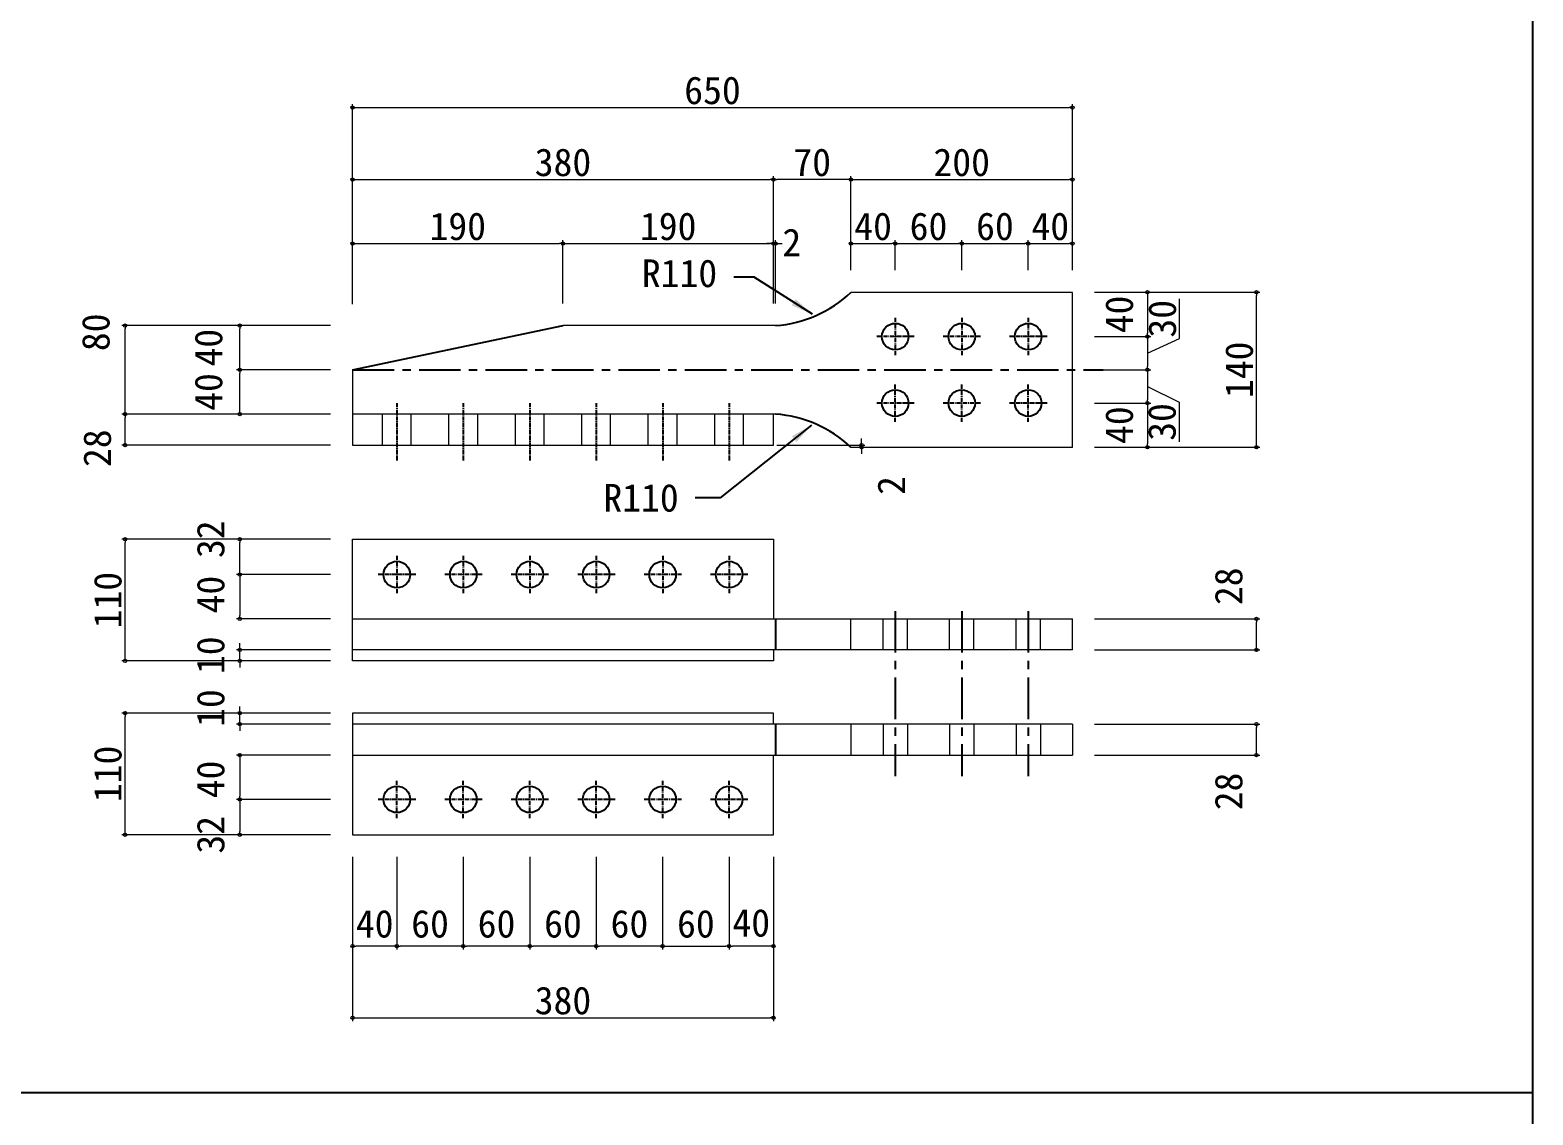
# Model space of a CAD drawing. Header units: millimetres. Extents: x 1755271 to 1764314, y -179109 to -173084.
# Drawn here: x 1761351 to 1762708, y -175942 to -174962 of the extents above; entities that cross this region are included whole.
import ezdxf

# ---------------------------------------------------------------- set-up
doc = ezdxf.new("R2010")
doc.units = ezdxf.units.MM
doc.header["$LTSCALE"] = 3
doc.linetypes.add('CENTER', pattern=[2, 1.25, -0.25, 0.25, -0.25])
doc.layers.get('DEFPOINTS').update_dxf_attribs({"color": 250})
doc.layers.add('01', color=7, linetype='Continuous')
doc.styles.get("Standard").update_dxf_attribs({"font": 'msgothic.ttc'})
doc.dimstyles.new('コピー ～ 一般寸法-小さめ', dxfattribs={"dimtxt": 25, "dimasz": 3, "dimexe": 3, "dimexo": 3, "dimgap": 3, "dimtad": 1, "dimtxsty": 'Standard', "dimblk": 'ORIGIN', "dimcen": 0, "dimclrd": 256, "dimclre": 256, "dimclrt": 256, "dimadec": 0, "dimazin": 0, "dimtfac": 1, "dimtmove": 1, "dimatfit": 2, "dimfxl": 1, "dimtolj": 2, "dimlwd": 5, "dimlwe": 5, "dimarcsym": 0})
doc.dimstyles.new('コピー(2) - Standard', dxfattribs={"dimtxt": 25, "dimasz": 20, "dimexe": 0.18, "dimexo": 0.0625, "dimgap": 15, "dimtad": 1, "dimdec": 0, "dimzin": 0, "dimdsep": 46, "dimtxsty": 'Standard', "dimblk": 'DOTSMALL', "dimcen": 0.09, "dimadec": 0, "dimazin": 0, "dimtfac": 1, "dimtdec": 0, "dimtofl": 0, "dimtmove": 0, "dimatfit": 3, "dimfxl": 1, "dimtolj": 1, "dimtzin": 0, "dimarcsym": 0})
doc.dimstyles.new('一般寸法-小さめ', dxfattribs={"dimtxt": 25, "dimasz": 3, "dimexe": 3, "dimexo": 3, "dimgap": 3, "dimtad": 1, "dimtxsty": 'Standard', "dimblk": 'ORIGIN', "dimcen": 0, "dimclrd": 256, "dimclre": 256, "dimclrt": 256, "dimadec": 0, "dimazin": 0, "dimtfac": 1, "dimtmove": 2, "dimatfit": 2, "dimfxl": 1, "dimtolj": 2, "dimlwd": 5, "dimlwe": 5, "dimarcsym": 0})

# ---------------------------------------------------------------- blocks, each defined once
blk = doc.blocks.new('_Origin')
at = {"color": 0, "linetype": 'ByBlock', "lineweight": -2}
blk.add_line((0, 0), (-1, 0), dxfattribs=at)
blk.add_circle((0, 0), 0.5, dxfattribs=at)
blk = doc.blocks.new('*D197')
at = {"layer": '01', "lineweight": 5}
for p, q in [((1761641.9, -175209.2), (1761641.9, -175094.4)), ((1762021.9, -175209.2), (1762021.9, -175094.4)), ((1761644.9, -175097.4), (1762018.9, -175097.4))]:
    blk.add_line(p, q, dxfattribs=at)
at = {"layer": 'DEFPOINTS', "color": 0}
for p in [(1762021.9, -175097.4), (1761641.9, -175229.2), (1762021.9, -175229.2)]:
    blk.add_point(p, dxfattribs=at)
at = {"layer": '01', "lineweight": 5, "xscale": 3, "yscale": 3, "zscale": 3, "rotation": 180}
blk.add_blockref('_Origin', (1761641.9, -175097.4), dxfattribs=at)
at = {"layer": '01', "lineweight": 5, "xscale": 3, "yscale": 3, "zscale": 3}
blk.add_blockref('_Origin', (1762021.9, -175097.4), dxfattribs=at)
at = {"layer": '01', "insert": (1761831.9, -175081.9), "char_height": 25, "attachment_point": 5}
blk.add_mtext('\\A2;380', dxfattribs=at)
blk = doc.blocks.new('*D198')
at = {"layer": '01', "lineweight": 5}
for p, q in [((1761921.9, -175709.2), (1761921.9, -175792.7)), ((1761981.9, -175709.2), (1761981.9, -175792.7)), ((1761924.9, -175789.7), (1761978.9, -175789.7))]:
    blk.add_line(p, q, dxfattribs=at)
at = {"layer": 'DEFPOINTS', "color": 0}
for p in [(1761921.9, -175689.2), (1761981.9, -175689.2), (1761981.9, -175789.7)]:
    blk.add_point(p, dxfattribs=at)
at = {"layer": '01', "lineweight": 5, "xscale": 3, "yscale": 3, "zscale": 3, "rotation": 180}
blk.add_blockref('_Origin', (1761921.9, -175789.7), dxfattribs=at)
at = {"layer": '01', "lineweight": 5, "xscale": 3, "yscale": 3, "zscale": 3}
blk.add_blockref('_Origin', (1761981.9, -175789.7), dxfattribs=at)
at = {"layer": '01', "insert": (1761951.9, -175769.7), "char_height": 25, "attachment_point": 5}
blk.add_mtext('\\A2;60', dxfattribs=at)
blk = doc.blocks.new('*D199')
at = {"layer": '01', "lineweight": 5}
for p, q in [((1762021.9, -175209.2), (1762021.9, -175094.4)), ((1762091.9, -175177.7), (1762091.9, -175094.4)), ((1762088.9, -175097.4), (1762024.9, -175097.4))]:
    blk.add_line(p, q, dxfattribs=at)
at = {"layer": 'DEFPOINTS', "color": 0}
for p in [(1762021.9, -175097.4), (1762091.9, -175197.7), (1762021.9, -175229.2)]:
    blk.add_point(p, dxfattribs=at)
at = {"layer": '01', "lineweight": 5, "xscale": 3, "yscale": 3, "zscale": 3, "rotation": 180}
blk.add_blockref('_Origin', (1762021.9, -175097.4), dxfattribs=at)
at = {"layer": '01', "lineweight": 5, "xscale": 3, "yscale": 3, "zscale": 3}
blk.add_blockref('_Origin', (1762091.9, -175097.4), dxfattribs=at)
at = {"layer": '01', "insert": (1762056.9, -175081.9), "char_height": 25, "attachment_point": 5}
blk.add_mtext('\\A2;70', dxfattribs=at)
blk = doc.blocks.new('*D228')
at = {"layer": '01', "lineweight": 5}
for p, q in [((1762311.9, -175494.2), (1762461, -175494.2)), ((1762458, -175519.2), (1762458, -175497.2)), ((1762311.9, -175522.2), (1762461, -175522.2))]:
    blk.add_line(p, q, dxfattribs=at)
at = {"layer": 'DEFPOINTS', "color": 0}
for p in [(1762291.9, -175494.2), (1762458, -175494.2), (1762291.9, -175522.2)]:
    blk.add_point(p, dxfattribs=at)
at = {"layer": '01', "lineweight": 5, "xscale": 3, "yscale": 3, "zscale": 3}
for p, rotation in [((1762458, -175494.2), 90), ((1762458, -175522.2), 270)]:
    blk.add_blockref('_Origin', p, dxfattribs=dict(at, rotation=rotation))
at = {"layer": '01', "insert": (1762433, -175464.7), "char_height": 25, "attachment_point": 5, "rotation": 90}
blk.add_mtext('\\A2;28', dxfattribs=at)
blk = doc.blocks.new('*D200')
at = {"layer": '01', "lineweight": 5}
for p, q in [((1761681.9, -175709.2), (1761681.9, -175792.7)), ((1761741.9, -175709.2), (1761741.9, -175792.7)), ((1761738.9, -175789.7), (1761684.9, -175789.7))]:
    blk.add_line(p, q, dxfattribs=at)
at = {"layer": 'DEFPOINTS', "color": 0}
for p in [(1761681.9, -175689.2), (1761741.9, -175689.2), (1761681.9, -175789.7)]:
    blk.add_point(p, dxfattribs=at)
at = {"layer": '01', "lineweight": 5, "xscale": 3, "yscale": 3, "zscale": 3, "rotation": 180}
blk.add_blockref('_Origin', (1761681.9, -175789.7), dxfattribs=at)
at = {"layer": '01', "lineweight": 5, "xscale": 3, "yscale": 3, "zscale": 3}
blk.add_blockref('_Origin', (1761741.9, -175789.7), dxfattribs=at)
at = {"layer": '01', "insert": (1761711.9, -175769.7), "char_height": 25, "attachment_point": 5}
blk.add_mtext('\\A2;60', dxfattribs=at)
blk = doc.blocks.new('*D229')
at = {"layer": '01', "lineweight": 5}
for p, q in [((1761641.9, -175709.2), (1761641.9, -175857.5)), ((1762021.9, -175709.2), (1762021.9, -175857.5)), ((1761644.9, -175854.5), (1762018.9, -175854.5))]:
    blk.add_line(p, q, dxfattribs=at)
at = {"layer": 'DEFPOINTS', "color": 0}
for p in [(1761641.9, -175689.2), (1762021.9, -175689.2), (1762021.9, -175854.5)]:
    blk.add_point(p, dxfattribs=at)
at = {"layer": '01', "lineweight": 5, "xscale": 3, "yscale": 3, "zscale": 3, "rotation": 180}
blk.add_blockref('_Origin', (1761641.9, -175854.5), dxfattribs=at)
at = {"layer": '01', "lineweight": 5, "xscale": 3, "yscale": 3, "zscale": 3}
blk.add_blockref('_Origin', (1762021.9, -175854.5), dxfattribs=at)
at = {"layer": '01', "insert": (1761831.9, -175839), "char_height": 25, "attachment_point": 5}
blk.add_mtext('\\A2;380', dxfattribs=at)
blk = doc.blocks.new('*D201')
at = {"layer": '01', "lineweight": 5}
for p, q in [((1761861.9, -175709.2), (1761861.9, -175792.7)), ((1761921.9, -175709.2), (1761921.9, -175792.7)), ((1761918.9, -175789.7), (1761864.9, -175789.7))]:
    blk.add_line(p, q, dxfattribs=at)
at = {"layer": 'DEFPOINTS', "color": 0}
for p in [(1761861.9, -175689.2), (1761921.9, -175689.2), (1761861.9, -175789.7)]:
    blk.add_point(p, dxfattribs=at)
at = {"layer": '01', "lineweight": 5, "xscale": 3, "yscale": 3, "zscale": 3, "rotation": 180}
blk.add_blockref('_Origin', (1761861.9, -175789.7), dxfattribs=at)
at = {"layer": '01', "lineweight": 5, "xscale": 3, "yscale": 3, "zscale": 3}
blk.add_blockref('_Origin', (1761921.9, -175789.7), dxfattribs=at)
at = {"layer": '01', "insert": (1761891.9, -175769.7), "char_height": 25, "attachment_point": 5}
blk.add_mtext('\\A2;60', dxfattribs=at)
blk = doc.blocks.new('*D202')
at = {"layer": '01', "lineweight": 5}
for p, q in [((1761801.9, -175709.2), (1761801.9, -175792.7)), ((1761861.9, -175709.2), (1761861.9, -175792.7)), ((1761858.9, -175789.7), (1761804.9, -175789.7))]:
    blk.add_line(p, q, dxfattribs=at)
at = {"layer": 'DEFPOINTS', "color": 0}
for p in [(1761801.9, -175689.2), (1761861.9, -175689.2), (1761801.9, -175789.7)]:
    blk.add_point(p, dxfattribs=at)
at = {"layer": '01', "lineweight": 5, "xscale": 3, "yscale": 3, "zscale": 3, "rotation": 180}
blk.add_blockref('_Origin', (1761801.9, -175789.7), dxfattribs=at)
at = {"layer": '01', "lineweight": 5, "xscale": 3, "yscale": 3, "zscale": 3}
blk.add_blockref('_Origin', (1761861.9, -175789.7), dxfattribs=at)
at = {"layer": '01', "insert": (1761831.9, -175769.7), "char_height": 25, "attachment_point": 5}
blk.add_mtext('\\A2;60', dxfattribs=at)
blk = doc.blocks.new('*D230')
at = {"layer": '01', "lineweight": 5}
for p, q in [((1761621.9, -175422.2), (1761433.5, -175422.2)), ((1761436.5, -175529.2), (1761436.5, -175425.2)), ((1761621.9, -175532.2), (1761433.5, -175532.2))]:
    blk.add_line(p, q, dxfattribs=at)
at = {"layer": 'DEFPOINTS', "color": 0}
for p in [(1761436.5, -175422.2), (1761641.9, -175422.2), (1761641.9, -175532.2)]:
    blk.add_point(p, dxfattribs=at)
at = {"layer": '01', "lineweight": 5, "xscale": 3, "yscale": 3, "zscale": 3}
for p, rotation in [((1761436.5, -175422.2), 90), ((1761436.5, -175532.2), 270)]:
    blk.add_blockref('_Origin', p, dxfattribs=dict(at, rotation=rotation))
at = {"layer": '01', "insert": (1761421, -175477.2), "char_height": 25, "attachment_point": 5, "rotation": 90}
blk.add_mtext('\\A2;110', dxfattribs=at)
blk = doc.blocks.new('*D203')
at = {"layer": '01', "lineweight": 5}
for p, q in [((1762311.9, -175589.2), (1762461, -175589.2)), ((1762458, -175614.2), (1762458, -175592.2)), ((1762311.9, -175617.2), (1762461, -175617.2))]:
    blk.add_line(p, q, dxfattribs=at)
at = {"layer": 'DEFPOINTS', "color": 0}
for p in [(1762291.9, -175589.2), (1762458, -175589.2), (1762291.9, -175617.2)]:
    blk.add_point(p, dxfattribs=at)
at = {"layer": '01', "lineweight": 5, "xscale": 3, "yscale": 3, "zscale": 3}
for p, rotation in [((1762458, -175589.2), 90), ((1762458, -175617.2), 270)]:
    blk.add_blockref('_Origin', p, dxfattribs=dict(at, rotation=rotation))
at = {"layer": '01', "insert": (1762433, -175650), "char_height": 25, "attachment_point": 5, "rotation": 90}
blk.add_mtext('\\A2;28', dxfattribs=at)
blk = doc.blocks.new('*D204')
at = {"layer": '01', "lineweight": 5}
for p, q in [((1762311.9, -175199.2), (1762461, -175199.2)), ((1762458, -175336.2), (1762458, -175202.2)), ((1762311.9, -175339.2), (1762461, -175339.2))]:
    blk.add_line(p, q, dxfattribs=at)
at = {"layer": 'DEFPOINTS', "color": 0}
for p in [(1762291.9, -175199.2), (1762458, -175199.2), (1762291.9, -175339.2)]:
    blk.add_point(p, dxfattribs=at)
at = {"layer": '01', "lineweight": 5, "xscale": 3, "yscale": 3, "zscale": 3}
for p, rotation in [((1762458, -175199.2), 90), ((1762458, -175339.2), 270)]:
    blk.add_blockref('_Origin', p, dxfattribs=dict(at, rotation=rotation))
at = {"layer": '01', "insert": (1762442.5, -175269.2), "char_height": 25, "attachment_point": 5, "rotation": 90}
blk.add_mtext('\\A2;140', dxfattribs=at)
blk = doc.blocks.new('*D205')
at = {"layer": '01', "lineweight": 5}
for p, q in [((1761621.9, -175522.2), (1761537.1, -175522.2)), ((1761540.1, -175519.2), (1761540.1, -175516.2)), ((1761540.1, -175532.2), (1761540.1, -175522.2)), ((1761621.9, -175532.2), (1761537.1, -175532.2)), ((1761540.1, -175535.2), (1761540.1, -175538.2))]:
    blk.add_line(p, q, dxfattribs=at)
at = {"layer": 'DEFPOINTS', "color": 0}
for p in [(1761540.1, -175522.2), (1761641.9, -175522.2), (1761641.9, -175532.2)]:
    blk.add_point(p, dxfattribs=at)
at = {"layer": '01', "lineweight": 5, "xscale": 3, "yscale": 3, "zscale": 3}
for p, rotation in [((1761540.1, -175522.2), 270), ((1761540.1, -175532.2), 90)]:
    blk.add_blockref('_Origin', p, dxfattribs=dict(at, rotation=rotation))
at = {"layer": '01', "insert": (1761513.9, -175527), "char_height": 25, "attachment_point": 5, "rotation": 90}
blk.add_mtext('\\A2;10', dxfattribs=at)
blk = doc.blocks.new('*D206')
at = {"layer": '01', "lineweight": 5}
for p, q in [((1761621.9, -175229.2), (1761433.5, -175229.2)), ((1761436.5, -175306.2), (1761436.5, -175232.2)), ((1761621.9, -175309.2), (1761433.5, -175309.2))]:
    blk.add_line(p, q, dxfattribs=at)
at = {"layer": 'DEFPOINTS', "color": 0}
for p in [(1761436.5, -175229.2), (1761641.9, -175229.2), (1761641.9, -175309.2)]:
    blk.add_point(p, dxfattribs=at)
at = {"layer": '01', "lineweight": 5, "xscale": 3, "yscale": 3, "zscale": 3}
for p, rotation in [((1761436.5, -175229.2), 90), ((1761436.5, -175309.2), 270)]:
    blk.add_blockref('_Origin', p, dxfattribs=dict(at, rotation=rotation))
at = {"layer": '01', "insert": (1761410.2, -175235.3), "char_height": 25, "attachment_point": 5, "rotation": 90}
blk.add_mtext('\\A2;80', dxfattribs=at)
blk = doc.blocks.new('*D207')
at = {"layer": '01', "lineweight": 5}
for p, q in [((1761621.9, -175422.2), (1761537.1, -175422.2)), ((1761540.1, -175451.2), (1761540.1, -175425.2)), ((1761621.9, -175454.2), (1761537.1, -175454.2))]:
    blk.add_line(p, q, dxfattribs=at)
at = {"layer": 'DEFPOINTS', "color": 0}
for p in [(1761540.1, -175422.2), (1761641.9, -175422.2), (1761641.9, -175454.2)]:
    blk.add_point(p, dxfattribs=at)
at = {"layer": '01', "lineweight": 5, "xscale": 3, "yscale": 3, "zscale": 3}
for p, rotation in [((1761540.1, -175422.2), 90), ((1761540.1, -175454.2), 270)]:
    blk.add_blockref('_Origin', p, dxfattribs=dict(at, rotation=rotation))
at = {"layer": '01', "insert": (1761513.9, -175422.2), "char_height": 25, "attachment_point": 5, "rotation": 90}
blk.add_mtext('\\A2;32', dxfattribs=at)
blk = doc.blocks.new('*D231')
at = {"layer": '01', "lineweight": 5}
for p, q in [((1761621.9, -175309.2), (1761433.5, -175309.2)), ((1761436.5, -175334.2), (1761436.5, -175312.2)), ((1761621.9, -175337.2), (1761433.5, -175337.2))]:
    blk.add_line(p, q, dxfattribs=at)
at = {"layer": 'DEFPOINTS', "color": 0}
for p in [(1761436.5, -175309.2), (1761641.9, -175309.2), (1761641.9, -175337.2)]:
    blk.add_point(p, dxfattribs=at)
at = {"layer": '01', "lineweight": 5, "xscale": 3, "yscale": 3, "zscale": 3}
for p, rotation in [((1761436.5, -175309.2), 90), ((1761436.5, -175337.2), 270)]:
    blk.add_blockref('_Origin', p, dxfattribs=dict(at, rotation=rotation))
at = {"layer": '01', "insert": (1761411.5, -175340), "char_height": 25, "attachment_point": 5, "rotation": 90}
blk.add_mtext('\\A2;28', dxfattribs=at)
blk = doc.blocks.new('*D232')
at = {"layer": '01', "lineweight": 5}
for p, q in [((1762091.9, -175177.7), (1762091.9, -175094.4)), ((1762291.9, -175179.2), (1762291.9, -175094.4)), ((1762094.9, -175097.4), (1762288.9, -175097.4))]:
    blk.add_line(p, q, dxfattribs=at)
at = {"layer": 'DEFPOINTS', "color": 0}
for p in [(1762291.9, -175097.4), (1762091.9, -175197.7), (1762291.9, -175199.2)]:
    blk.add_point(p, dxfattribs=at)
at = {"layer": '01', "lineweight": 5, "xscale": 3, "yscale": 3, "zscale": 3, "rotation": 180}
blk.add_blockref('_Origin', (1762091.9, -175097.4), dxfattribs=at)
at = {"layer": '01', "lineweight": 5, "xscale": 3, "yscale": 3, "zscale": 3}
blk.add_blockref('_Origin', (1762291.9, -175097.4), dxfattribs=at)
at = {"layer": '01', "insert": (1762191.9, -175081.9), "char_height": 25, "attachment_point": 5}
blk.add_mtext('\\A2;200', dxfattribs=at)
blk = doc.blocks.new('*D208')
at = {"layer": '01', "lineweight": 5}
for p, q in [((1762311.9, -175199.2), (1762362.6, -175199.2)), ((1762359.6, -175202.2), (1762359.6, -175236.2)), ((1762311.9, -175239.2), (1762362.6, -175239.2))]:
    blk.add_line(p, q, dxfattribs=at)
at = {"layer": 'DEFPOINTS', "color": 0}
for p in [(1762291.9, -175199.2), (1762291.9, -175239.2), (1762359.6, -175239.2)]:
    blk.add_point(p, dxfattribs=at)
at = {"layer": '01', "lineweight": 5, "xscale": 3, "yscale": 3, "zscale": 3}
for p, rotation in [((1762359.6, -175199.2), 90), ((1762359.6, -175239.2), 270)]:
    blk.add_blockref('_Origin', p, dxfattribs=dict(at, rotation=rotation))
at = {"layer": '01', "insert": (1762334.2, -175219.2), "char_height": 25, "attachment_point": 5, "rotation": 90}
blk.add_mtext('\\A2;40', dxfattribs=at)
blk = doc.blocks.new('*D209')
at = {"layer": '01', "lineweight": 5}
for p, q in [((1762311.9, -175299.2), (1762362.6, -175299.2)), ((1762359.6, -175302.2), (1762359.6, -175336.2)), ((1762311.9, -175339.2), (1762362.6, -175339.2))]:
    blk.add_line(p, q, dxfattribs=at)
at = {"layer": 'DEFPOINTS', "color": 0}
for p in [(1762291.9, -175299.2), (1762291.9, -175339.2), (1762359.6, -175339.2)]:
    blk.add_point(p, dxfattribs=at)
at = {"layer": '01', "lineweight": 5, "xscale": 3, "yscale": 3, "zscale": 3}
for p, rotation in [((1762359.6, -175299.2), 90), ((1762359.6, -175339.2), 270)]:
    blk.add_blockref('_Origin', p, dxfattribs=dict(at, rotation=rotation))
at = {"layer": '01', "insert": (1762334.2, -175319.2), "char_height": 25, "attachment_point": 5, "rotation": 90}
blk.add_mtext('\\A2;40', dxfattribs=at)
blk = doc.blocks.new('*D233')
at = {"layer": '01', "lineweight": 5}
for p, q in [((1761621.9, -175579.2), (1761433.5, -175579.2)), ((1761436.5, -175686.2), (1761436.5, -175582.2)), ((1761621.9, -175689.2), (1761433.5, -175689.2))]:
    blk.add_line(p, q, dxfattribs=at)
at = {"layer": 'DEFPOINTS', "color": 0}
for p in [(1761436.5, -175579.2), (1761641.9, -175579.2), (1761641.9, -175689.2)]:
    blk.add_point(p, dxfattribs=at)
at = {"layer": '01', "lineweight": 5, "xscale": 3, "yscale": 3, "zscale": 3}
for p, rotation in [((1761436.5, -175579.2), 90), ((1761436.5, -175689.2), 270)]:
    blk.add_blockref('_Origin', p, dxfattribs=dict(at, rotation=rotation))
at = {"layer": '01', "insert": (1761421, -175634.2), "char_height": 25, "attachment_point": 5, "rotation": 90}
blk.add_mtext('\\A2;110', dxfattribs=at)
blk = doc.blocks.new('*D210')
at = {"layer": '01', "lineweight": 5}
for p, q in [((1761621.9, -175579.2), (1761537.1, -175579.2)), ((1761540.1, -175576.2), (1761540.1, -175573.2)), ((1761540.1, -175589.2), (1761540.1, -175579.2)), ((1761621.9, -175589.2), (1761537.1, -175589.2)), ((1761540.1, -175592.2), (1761540.1, -175595.2))]:
    blk.add_line(p, q, dxfattribs=at)
at = {"layer": 'DEFPOINTS', "color": 0}
for p in [(1761540.1, -175579.2), (1761641.9, -175579.2), (1761641.9, -175589.2)]:
    blk.add_point(p, dxfattribs=at)
at = {"layer": '01', "lineweight": 5, "xscale": 3, "yscale": 3, "zscale": 3}
for p, rotation in [((1761540.1, -175579.2), 270), ((1761540.1, -175589.2), 90)]:
    blk.add_blockref('_Origin', p, dxfattribs=dict(at, rotation=rotation))
at = {"layer": '01', "insert": (1761513.9, -175574.7), "char_height": 25, "attachment_point": 5, "rotation": 90}
blk.add_mtext('\\A2;10', dxfattribs=at)
blk = doc.blocks.new('*D211')
at = {"layer": '01', "lineweight": 5}
for p, q in [((1761621.9, -175657.2), (1761537.1, -175657.2)), ((1761540.1, -175660.2), (1761540.1, -175686.2)), ((1761621.9, -175689.2), (1761537.1, -175689.2))]:
    blk.add_line(p, q, dxfattribs=at)
at = {"layer": 'DEFPOINTS', "color": 0}
for p in [(1761641.9, -175657.2), (1761540.1, -175689.2), (1761641.9, -175689.2)]:
    blk.add_point(p, dxfattribs=at)
at = {"layer": '01', "lineweight": 5, "xscale": 3, "yscale": 3, "zscale": 3}
for p, rotation in [((1761540.1, -175657.2), 90), ((1761540.1, -175689.2), 270)]:
    blk.add_blockref('_Origin', p, dxfattribs=dict(at, rotation=rotation))
at = {"layer": '01', "insert": (1761513.9, -175689.2), "char_height": 25, "attachment_point": 5, "rotation": 90}
blk.add_mtext('\\A2;32', dxfattribs=at)
blk = doc.blocks.new('*D212')
at = {"layer": '01', "lineweight": 5}
for p, q in [((1761741.9, -175709.2), (1761741.9, -175792.7)), ((1761801.9, -175709.2), (1761801.9, -175792.7)), ((1761798.9, -175789.7), (1761744.9, -175789.7))]:
    blk.add_line(p, q, dxfattribs=at)
at = {"layer": 'DEFPOINTS', "color": 0}
for p in [(1761741.9, -175689.2), (1761801.9, -175689.2), (1761741.9, -175789.7)]:
    blk.add_point(p, dxfattribs=at)
at = {"layer": '01', "lineweight": 5, "xscale": 3, "yscale": 3, "zscale": 3, "rotation": 180}
blk.add_blockref('_Origin', (1761741.9, -175789.7), dxfattribs=at)
at = {"layer": '01', "lineweight": 5, "xscale": 3, "yscale": 3, "zscale": 3}
blk.add_blockref('_Origin', (1761801.9, -175789.7), dxfattribs=at)
at = {"layer": '01', "insert": (1761771.9, -175769.7), "char_height": 25, "attachment_point": 5}
blk.add_mtext('\\A2;60', dxfattribs=at)
blk = doc.blocks.new('*D213')
at = {"layer": '01', "lineweight": 5}
for p, q in [((1761641.9, -175709.2), (1761641.9, -175792.7)), ((1761681.9, -175709.2), (1761681.9, -175792.7)), ((1761678.9, -175789.7), (1761644.9, -175789.7))]:
    blk.add_line(p, q, dxfattribs=at)
at = {"layer": 'DEFPOINTS', "color": 0}
for p in [(1761641.9, -175689.2), (1761681.9, -175689.2), (1761641.9, -175789.7)]:
    blk.add_point(p, dxfattribs=at)
at = {"layer": '01', "lineweight": 5, "xscale": 3, "yscale": 3, "zscale": 3, "rotation": 180}
blk.add_blockref('_Origin', (1761641.9, -175789.7), dxfattribs=at)
at = {"layer": '01', "lineweight": 5, "xscale": 3, "yscale": 3, "zscale": 3}
blk.add_blockref('_Origin', (1761681.9, -175789.7), dxfattribs=at)
at = {"layer": '01', "insert": (1761661.9, -175769.7), "char_height": 25, "attachment_point": 5}
blk.add_mtext('\\A2;40', dxfattribs=at)
blk = doc.blocks.new('*D214')
at = {"layer": '01', "lineweight": 5}
for p, q in [((1761981.9, -175709.2), (1761981.9, -175792.7)), ((1762021.9, -175709.2), (1762021.9, -175792.7)), ((1762018.9, -175789.7), (1761984.9, -175789.7))]:
    blk.add_line(p, q, dxfattribs=at)
at = {"layer": 'DEFPOINTS', "color": 0}
for p in [(1761981.9, -175689.2), (1762021.9, -175689.2), (1761981.9, -175789.7)]:
    blk.add_point(p, dxfattribs=at)
at = {"layer": '01', "lineweight": 5, "xscale": 3, "yscale": 3, "zscale": 3, "rotation": 180}
blk.add_blockref('_Origin', (1761981.9, -175789.7), dxfattribs=at)
at = {"layer": '01', "lineweight": 5, "xscale": 3, "yscale": 3, "zscale": 3}
blk.add_blockref('_Origin', (1762021.9, -175789.7), dxfattribs=at)
at = {"layer": '01', "insert": (1762001.9, -175768.9), "char_height": 25, "attachment_point": 5}
blk.add_mtext('\\A2;40', dxfattribs=at)
blk = doc.blocks.new('*D215')
at = {"layer": '01', "lineweight": 5}
for p, q in [((1761621.9, -175269.2), (1761537.1, -175269.2)), ((1761540.1, -175306.2), (1761540.1, -175272.2)), ((1761621.9, -175309.2), (1761537.1, -175309.2))]:
    blk.add_line(p, q, dxfattribs=at)
at = {"layer": 'DEFPOINTS', "color": 0}
for p in [(1761540.1, -175269.2), (1761641.9, -175269.2), (1761641.9, -175309.2)]:
    blk.add_point(p, dxfattribs=at)
at = {"layer": '01', "lineweight": 5, "xscale": 3, "yscale": 3, "zscale": 3}
for p, rotation in [((1761540.1, -175269.2), 90), ((1761540.1, -175309.2), 270)]:
    blk.add_blockref('_Origin', p, dxfattribs=dict(at, rotation=rotation))
at = {"layer": '01', "insert": (1761512, -175289.2), "char_height": 25, "attachment_point": 5, "rotation": 90}
blk.add_mtext('\\A2;40', dxfattribs=at)
blk = doc.blocks.new('*D216')
at = {"layer": '01', "lineweight": 5}
for p, q in [((1761621.9, -175229.2), (1761537.1, -175229.2)), ((1761540.1, -175266.2), (1761540.1, -175232.2)), ((1761621.9, -175269.2), (1761537.1, -175269.2))]:
    blk.add_line(p, q, dxfattribs=at)
at = {"layer": 'DEFPOINTS', "color": 0}
for p in [(1761540.1, -175229.2), (1761641.9, -175229.2), (1761641.9, -175269.2)]:
    blk.add_point(p, dxfattribs=at)
at = {"layer": '01', "lineweight": 5, "xscale": 3, "yscale": 3, "zscale": 3}
for p, rotation in [((1761540.1, -175229.2), 90), ((1761540.1, -175269.2), 270)]:
    blk.add_blockref('_Origin', p, dxfattribs=dict(at, rotation=rotation))
at = {"layer": '01', "insert": (1761512, -175249.2), "char_height": 25, "attachment_point": 5, "rotation": 90}
blk.add_mtext('\\A2;40', dxfattribs=at)
blk = doc.blocks.new('*D234')
at = {"layer": '01', "lineweight": 5}
for p, q in [((1762024.9, -175337.2), (1762104.5, -175337.2)), ((1762101.5, -175334.2), (1762101.5, -175331.2)), ((1762101.5, -175337.2), (1762101.5, -175339.2)), ((1762094.9, -175339.2), (1762104.5, -175339.2)), ((1762101.5, -175342.2), (1762101.5, -175345.2))]:
    blk.add_line(p, q, dxfattribs=at)
at = {"layer": 'DEFPOINTS', "color": 0}
for p in [(1762021.9, -175337.2), (1762091.9, -175339.2), (1762101.5, -175339.2)]:
    blk.add_point(p, dxfattribs=at)
at = {"layer": '01', "lineweight": 5, "xscale": 3, "yscale": 3, "zscale": 3}
for p, rotation in [((1762101.5, -175337.2), 270), ((1762101.5, -175339.2), 90)]:
    blk.add_blockref('_Origin', p, dxfattribs=dict(at, rotation=rotation))
at = {"layer": '01', "insert": (1762128.3, -175373.7), "char_height": 25, "attachment_point": 5, "rotation": 90}
blk.add_mtext('\\A2;2', dxfattribs=at)
blk = doc.blocks.new('*D217')
at = {"layer": '01', "lineweight": 5}
for p, q in [((1761621.9, -175617.2), (1761537.1, -175617.2)), ((1761540.1, -175620.2), (1761540.1, -175654.2)), ((1761621.9, -175657.2), (1761537.1, -175657.2))]:
    blk.add_line(p, q, dxfattribs=at)
at = {"layer": 'DEFPOINTS', "color": 0}
for p in [(1761641.9, -175617.2), (1761540.1, -175657.2), (1761641.9, -175657.2)]:
    blk.add_point(p, dxfattribs=at)
at = {"layer": '01', "lineweight": 5, "xscale": 3, "yscale": 3, "zscale": 3}
for p, rotation in [((1761540.1, -175617.2), 90), ((1761540.1, -175657.2), 270)]:
    blk.add_blockref('_Origin', p, dxfattribs=dict(at, rotation=rotation))
at = {"layer": '01', "insert": (1761513.9, -175639.2), "char_height": 25, "attachment_point": 5, "rotation": 90}
blk.add_mtext('\\A2;40', dxfattribs=at)
blk = doc.blocks.new('*D218')
at = {"layer": '01', "lineweight": 5}
for p, q in [((1761621.9, -175454.2), (1761537.1, -175454.2)), ((1761540.1, -175457.2), (1761540.1, -175491.2)), ((1761621.9, -175494.2), (1761537.1, -175494.2))]:
    blk.add_line(p, q, dxfattribs=at)
at = {"layer": 'DEFPOINTS', "color": 0}
for p in [(1761641.9, -175454.2), (1761540.1, -175494.2), (1761641.9, -175494.2)]:
    blk.add_point(p, dxfattribs=at)
at = {"layer": '01', "lineweight": 5, "xscale": 3, "yscale": 3, "zscale": 3}
for p, rotation in [((1761540.1, -175454.2), 90), ((1761540.1, -175494.2), 270)]:
    blk.add_blockref('_Origin', p, dxfattribs=dict(at, rotation=rotation))
at = {"layer": '01', "insert": (1761513.9, -175472.2), "char_height": 25, "attachment_point": 5, "rotation": 90}
blk.add_mtext('\\A2;40', dxfattribs=at)
blk = doc.blocks.new('*D219')
at = {"layer": '01', "lineweight": 5}
for p, q in [((1761641.9, -175210), (1761641.9, -175029.4)), ((1761644.9, -175032.4), (1762288.9, -175032.4)), ((1762291.9, -175177.7), (1762291.9, -175029.4))]:
    blk.add_line(p, q, dxfattribs=at)
at = {"layer": 'DEFPOINTS', "color": 0}
for p in [(1762291.9, -175032.4), (1762291.9, -175197.7), (1761641.9, -175230)]:
    blk.add_point(p, dxfattribs=at)
at = {"layer": '01', "lineweight": 5, "xscale": 3, "yscale": 3, "zscale": 3, "rotation": 180}
blk.add_blockref('_Origin', (1761641.9, -175032.4), dxfattribs=at)
at = {"layer": '01', "lineweight": 5, "xscale": 3, "yscale": 3, "zscale": 3}
blk.add_blockref('_Origin', (1762291.9, -175032.4), dxfattribs=at)
at = {"layer": '01', "insert": (1761966.9, -175016.9), "char_height": 25, "attachment_point": 5}
blk.add_mtext('\\A2;650', dxfattribs=at)
blk = doc.blocks.new('_DotSmall')
at = {"color": 0, "linetype": 'ByBlock', "const_width": 0.5}
blk.add_lwpolyline([(-0.0625, 0, 1), (0.0625, 0, 1)], format="xyb", close=True, dxfattribs=at)
blk = doc.blocks.new('*D220')
at = {"layer": '01', "lineweight": 5}
for p, q in [((1761641.9, -175209.2), (1761641.9, -175152.2)), ((1761644.9, -175155.2), (1761828.9, -175155.2)), ((1761831.9, -175209.2), (1761831.9, -175152.2))]:
    blk.add_line(p, q, dxfattribs=at)
at = {"layer": 'DEFPOINTS', "color": 0}
for p in [(1761831.9, -175155.2), (1761641.9, -175229.2), (1761831.9, -175229.2)]:
    blk.add_point(p, dxfattribs=at)
at = {"layer": '01', "lineweight": 5, "xscale": 3, "yscale": 3, "zscale": 3, "rotation": 180}
blk.add_blockref('_Origin', (1761641.9, -175155.2), dxfattribs=at)
at = {"layer": '01', "lineweight": 5, "xscale": 3, "yscale": 3, "zscale": 3}
blk.add_blockref('_Origin', (1761831.9, -175155.2), dxfattribs=at)
at = {"layer": '01', "insert": (1761736.9, -175139.7), "char_height": 25, "attachment_point": 5}
blk.add_mtext('\\A2;190', dxfattribs=at)
blk = doc.blocks.new('*D221')
at = {"layer": '01', "lineweight": 5}
for p, q in [((1761831.9, -175209.2), (1761831.9, -175152.2)), ((1761834.9, -175155.2), (1762018.9, -175155.2)), ((1762021.9, -175209.2), (1762021.9, -175152.2))]:
    blk.add_line(p, q, dxfattribs=at)
at = {"layer": 'DEFPOINTS', "color": 0}
for p in [(1762021.9, -175155.2), (1761831.9, -175229.2), (1762021.9, -175229.2)]:
    blk.add_point(p, dxfattribs=at)
at = {"layer": '01', "lineweight": 5, "xscale": 3, "yscale": 3, "zscale": 3, "rotation": 180}
blk.add_blockref('_Origin', (1761831.9, -175155.2), dxfattribs=at)
at = {"layer": '01', "lineweight": 5, "xscale": 3, "yscale": 3, "zscale": 3}
blk.add_blockref('_Origin', (1762021.9, -175155.2), dxfattribs=at)
at = {"layer": '01', "insert": (1761926.9, -175139.7), "char_height": 25, "attachment_point": 5}
blk.add_mtext('\\A2;190', dxfattribs=at)
blk = doc.blocks.new('*D222')
at = {"layer": '01', "lineweight": 5}
for p, q in [((1762091.9, -175179.2), (1762091.9, -175152.2)), ((1762094.9, -175155.2), (1762128.9, -175155.2)), ((1762131.9, -175179.2), (1762131.9, -175152.2))]:
    blk.add_line(p, q, dxfattribs=at)
at = {"layer": 'DEFPOINTS', "color": 0}
for p in [(1762131.9, -175155.2), (1762091.9, -175199.2), (1762131.9, -175199.2)]:
    blk.add_point(p, dxfattribs=at)
at = {"layer": '01', "lineweight": 5, "xscale": 3, "yscale": 3, "zscale": 3, "rotation": 180}
blk.add_blockref('_Origin', (1762091.9, -175155.2), dxfattribs=at)
at = {"layer": '01', "lineweight": 5, "xscale": 3, "yscale": 3, "zscale": 3}
blk.add_blockref('_Origin', (1762131.9, -175155.2), dxfattribs=at)
at = {"layer": '01', "insert": (1762111.9, -175139.7), "char_height": 25, "attachment_point": 5}
blk.add_mtext('\\A2;40', dxfattribs=at)
blk = doc.blocks.new('*D223')
at = {"layer": '01', "lineweight": 5}
for p, q in [((1762191.9, -175179.2), (1762191.9, -175152.2)), ((1762194.9, -175155.2), (1762248.9, -175155.2)), ((1762251.9, -175179.2), (1762251.9, -175152.2))]:
    blk.add_line(p, q, dxfattribs=at)
at = {"layer": 'DEFPOINTS', "color": 0}
for p in [(1762251.9, -175155.2), (1762191.9, -175199.2), (1762251.9, -175199.2)]:
    blk.add_point(p, dxfattribs=at)
at = {"layer": '01', "lineweight": 5, "xscale": 3, "yscale": 3, "zscale": 3, "rotation": 180}
blk.add_blockref('_Origin', (1762191.9, -175155.2), dxfattribs=at)
at = {"layer": '01', "lineweight": 5, "xscale": 3, "yscale": 3, "zscale": 3}
blk.add_blockref('_Origin', (1762251.9, -175155.2), dxfattribs=at)
at = {"layer": '01', "insert": (1762221.9, -175139.7), "char_height": 25, "attachment_point": 5}
blk.add_mtext('\\A2;60', dxfattribs=at)
blk = doc.blocks.new('*D224')
at = {"layer": '01', "lineweight": 5}
for p, q in [((1762131.9, -175179.2), (1762131.9, -175152.2)), ((1762134.9, -175155.2), (1762188.9, -175155.2)), ((1762191.9, -175179.2), (1762191.9, -175152.2))]:
    blk.add_line(p, q, dxfattribs=at)
at = {"layer": 'DEFPOINTS', "color": 0}
for p in [(1762191.9, -175155.2), (1762131.9, -175199.2), (1762191.9, -175199.2)]:
    blk.add_point(p, dxfattribs=at)
at = {"layer": '01', "lineweight": 5, "xscale": 3, "yscale": 3, "zscale": 3, "rotation": 180}
blk.add_blockref('_Origin', (1762131.9, -175155.2), dxfattribs=at)
at = {"layer": '01', "lineweight": 5, "xscale": 3, "yscale": 3, "zscale": 3}
blk.add_blockref('_Origin', (1762191.9, -175155.2), dxfattribs=at)
at = {"layer": '01', "insert": (1762161.9, -175139.7), "char_height": 25, "attachment_point": 5}
blk.add_mtext('\\A2;60', dxfattribs=at)
blk = doc.blocks.new('*D225')
at = {"layer": '01', "lineweight": 5}
for p, q in [((1762251.9, -175179.2), (1762251.9, -175152.2)), ((1762254.9, -175155.2), (1762288.9, -175155.2)), ((1762291.9, -175179.2), (1762291.9, -175152.2))]:
    blk.add_line(p, q, dxfattribs=at)
at = {"layer": 'DEFPOINTS', "color": 0}
for p in [(1762291.9, -175155.2), (1762251.9, -175199.2), (1762291.9, -175199.2)]:
    blk.add_point(p, dxfattribs=at)
at = {"layer": '01', "lineweight": 5, "xscale": 3, "yscale": 3, "zscale": 3, "rotation": 180}
blk.add_blockref('_Origin', (1762251.9, -175155.2), dxfattribs=at)
at = {"layer": '01', "lineweight": 5, "xscale": 3, "yscale": 3, "zscale": 3}
blk.add_blockref('_Origin', (1762291.9, -175155.2), dxfattribs=at)
at = {"layer": '01', "insert": (1762271.9, -175139.7), "char_height": 25, "attachment_point": 5}
blk.add_mtext('\\A2;40', dxfattribs=at)
blk = doc.blocks.new('*D226')
at = {"layer": '01', "lineweight": 5}
for p, q in [((1762388.6, -175241), (1762388.6, -175205.2)), ((1762311.9, -175239.2), (1762362.6, -175239.2)), ((1762359.6, -175254.2), (1762388.6, -175241)), ((1762359.6, -175242.2), (1762359.6, -175266.2)), ((1762311.9, -175269.2), (1762362.6, -175269.2))]:
    blk.add_line(p, q, dxfattribs=at)
at = {"layer": 'DEFPOINTS', "color": 0}
for p in [(1762291.9, -175239.2), (1762291.9, -175269.2), (1762359.6, -175269.2)]:
    blk.add_point(p, dxfattribs=at)
at = {"layer": '01', "lineweight": 5, "xscale": 3, "yscale": 3, "zscale": 3}
for p, rotation in [((1762359.6, -175239.2), 90), ((1762359.6, -175269.2), 270)]:
    blk.add_blockref('_Origin', p, dxfattribs=dict(at, rotation=rotation))
at = {"layer": '01', "insert": (1762373.1, -175223.1), "char_height": 25, "attachment_point": 5, "rotation": 90}
blk.add_mtext('\\A2;30', dxfattribs=at)
blk = doc.blocks.new('*D227')
at = {"layer": '01', "lineweight": 5}
for p, q in [((1762311.9, -175269.2), (1762362.6, -175269.2)), ((1762359.6, -175272.2), (1762359.6, -175296.2)), ((1762359.6, -175284.2), (1762388.3, -175298.4)), ((1762311.9, -175299.2), (1762362.6, -175299.2)), ((1762388.3, -175298.4), (1762388.3, -175334.2))]:
    blk.add_line(p, q, dxfattribs=at)
at = {"layer": 'DEFPOINTS', "color": 0}
for p in [(1762291.9, -175269.2), (1762291.9, -175299.2), (1762359.6, -175299.2)]:
    blk.add_point(p, dxfattribs=at)
at = {"layer": '01', "lineweight": 5, "xscale": 3, "yscale": 3, "zscale": 3}
for p, rotation in [((1762359.6, -175269.2), 90), ((1762359.6, -175299.2), 270)]:
    blk.add_blockref('_Origin', p, dxfattribs=dict(at, rotation=rotation))
at = {"layer": '01', "insert": (1762372.8, -175316.3), "char_height": 25, "attachment_point": 5, "rotation": 90}
blk.add_mtext('\\A2;30', dxfattribs=at)
blk = doc.blocks.new('*D235')
at = {"layer": '01', "lineweight": 5}
for p, q in [((1762018.9, -175155.2), (1762015.9, -175155.2)), ((1762021.9, -175209.2), (1762021.9, -175152.2)), ((1762021.9, -175155.2), (1762023.9, -175155.2)), ((1762023.9, -175209.2), (1762023.9, -175152.2)), ((1762026.9, -175155.2), (1762029.9, -175155.2))]:
    blk.add_line(p, q, dxfattribs=at)
at = {"layer": 'DEFPOINTS', "color": 0}
for p in [(1762023.9, -175155.2), (1762021.9, -175229.2), (1762023.9, -175229.2)]:
    blk.add_point(p, dxfattribs=at)
at = {"layer": '01', "lineweight": 5, "xscale": 3, "yscale": 3, "zscale": 3}
blk.add_blockref('_Origin', (1762021.9, -175155.2), dxfattribs=at)
at = {"layer": '01', "lineweight": 5, "xscale": 3, "yscale": 3, "zscale": 3, "rotation": 180}
blk.add_blockref('_Origin', (1762023.9, -175155.2), dxfattribs=at)
at = {"layer": '01', "insert": (1762038.5, -175154.1), "char_height": 25, "attachment_point": 5}
blk.add_mtext('\\A2;2', dxfattribs=at)

msp = doc.modelspace()

# ---------------------------------------------------------------- linework, layer by layer
at = {"layer": '01', "color": 7, "lineweight": 18}
for p, q in [((1762291.924, -175199.225), (1762091.924, -175199.225)), ((1762291.924, -175339.225), (1762291.924, -175199.225)), ((1762023.924, -175229.225), (1761831.924, -175229.225)), ((1761641.924, -175269.225), (1761641.924, -175309.225)), ((1761641.924, -175309.225), (1761641.924, -175337.225)), ((1762023.924, -175309.225), (1761641.924, -175309.225)), ((1761668.924, -175337.225), (1761668.924, -175309.225)), ((1761694.924, -175337.225), (1761694.924, -175309.225)), ((1761728.924, -175337.225), (1761728.924, -175309.225)), ((1761754.924, -175337.225), (1761754.924, -175309.225)), ((1761788.924, -175337.225), (1761788.924, -175309.225)), ((1761814.924, -175337.225), (1761814.924, -175309.225)), ((1761848.924, -175337.225), (1761848.924, -175309.225)), ((1761874.924, -175337.225), (1761874.924, -175309.225)), ((1761908.924, -175337.225), (1761908.924, -175309.225)), ((1761934.924, -175337.225), (1761934.924, -175309.225)), ((1761968.924, -175337.225), (1761968.924, -175309.225)), ((1761994.924, -175337.225), (1761994.924, -175309.225)), ((1762021.924, -175337.225), (1762021.924, -175309.225)), ((1761641.924, -175337.225), (1762021.924, -175337.225)), ((1762291.924, -175339.225), (1762091.924, -175339.225)), ((1761641.924, -175532.181), (1761641.924, -175422.181)), ((1761641.924, -175422.181), (1762021.924, -175422.181)), ((1762021.924, -175422.181), (1762021.924, -175494.181)), ((1761641.924, -175494.181), (1762291.924, -175494.181)), ((1762091.924, -175522.181), (1762091.924, -175494.181)), ((1762120.924, -175522.181), (1762120.924, -175494.181)), ((1762142.924, -175522.181), (1762142.924, -175494.181)), ((1762180.924, -175522.181), (1762180.924, -175494.181)), ((1762202.924, -175522.181), (1762202.924, -175494.181)), ((1762240.924, -175522.181), (1762240.924, -175494.181)), ((1762262.924, -175522.181), (1762262.924, -175494.181)), ((1762291.924, -175522.181), (1762291.924, -175494.181)), ((1762291.924, -175522.181), (1761641.924, -175522.181)), ((1762021.924, -175522.181), (1762021.924, -175532.181)), ((1762021.924, -175532.181), (1761641.924, -175532.181)), ((1761641.924, -175579.181), (1761641.924, -175689.181)), ((1762021.924, -175579.181), (1761641.924, -175579.181)), ((1762021.924, -175589.181), (1762021.924, -175579.181)), ((1762291.924, -175589.181), (1761641.924, -175589.181)), ((1762091.924, -175589.181), (1762091.924, -175617.181)), ((1762120.924, -175589.181), (1762120.924, -175617.181)), ((1762142.924, -175589.181), (1762142.924, -175617.181)), ((1762180.924, -175589.181), (1762180.924, -175617.181)), ((1762202.924, -175589.181), (1762202.924, -175617.181)), ((1762240.924, -175589.181), (1762240.924, -175617.181)), ((1762262.924, -175589.181), (1762262.924, -175617.181)), ((1762291.924, -175589.181), (1762291.924, -175617.181)), ((1761641.924, -175617.181), (1762291.924, -175617.181)), ((1762021.924, -175689.181), (1762021.924, -175617.181)), ((1761641.924, -175689.181), (1762021.924, -175689.181))]:
    msp.add_line(p, q, dxfattribs=at)
at = {"layer": '01', "color": 7}
for p, q in [((1761641.924, -175269.225), (1761831.924, -175229.225)), ((1762707.648, -175922.181), (1760557.648, -175922.181)), ((1762707.648, -175922.181), (1760557.648, -175922.181))]:
    msp.add_line(p, q, dxfattribs=at)
at = {"layer": '01', "color": 7, "linetype": 'CENTER'}
for p, q in [((1762131.924, -175222.225), (1762131.924, -175256.225)), ((1762191.924, -175222.225), (1762191.924, -175256.225)), ((1762251.924, -175222.225), (1762251.924, -175256.225)), ((1762148.924, -175239.225), (1762114.924, -175239.225)), ((1762208.924, -175239.225), (1762174.924, -175239.225)), ((1762268.924, -175239.225), (1762234.924, -175239.225)), ((1762131.924, -175316.225), (1762131.924, -175282.225)), ((1762191.924, -175316.225), (1762191.924, -175282.225)), ((1762251.924, -175316.225), (1762251.924, -175282.225)), ((1761681.924, -175299.225), (1761681.924, -175351.225)), ((1761741.924, -175299.225), (1761741.924, -175351.225)), ((1761801.924, -175299.225), (1761801.924, -175351.225)), ((1761861.924, -175299.225), (1761861.924, -175351.225)), ((1761921.924, -175299.225), (1761921.924, -175351.225)), ((1761981.924, -175299.225), (1761981.924, -175351.225)), ((1762148.924, -175299.225), (1762114.924, -175299.225)), ((1762208.924, -175299.225), (1762174.924, -175299.225)), ((1762268.924, -175299.225), (1762234.924, -175299.225)), ((1761681.924, -175437.181), (1761681.924, -175471.181)), ((1761741.924, -175437.181), (1761741.924, -175471.181)), ((1761801.924, -175437.181), (1761801.924, -175471.181)), ((1761861.924, -175437.181), (1761861.924, -175471.181)), ((1761921.924, -175437.181), (1761921.924, -175471.181)), ((1761981.924, -175437.181), (1761981.924, -175471.181)), ((1761698.924, -175454.181), (1761664.924, -175454.181)), ((1761758.924, -175454.181), (1761724.924, -175454.181)), ((1761818.924, -175454.181), (1761784.924, -175454.181)), ((1761878.924, -175454.181), (1761844.924, -175454.181)), ((1761938.924, -175454.181), (1761904.924, -175454.181)), ((1761998.924, -175454.181), (1761964.924, -175454.181)), ((1761681.924, -175674.181), (1761681.924, -175640.181)), ((1761741.924, -175674.181), (1761741.924, -175640.181)), ((1761801.924, -175674.181), (1761801.924, -175640.181)), ((1761861.924, -175674.181), (1761861.924, -175640.181)), ((1761921.924, -175674.181), (1761921.924, -175640.181)), ((1761981.924, -175674.181), (1761981.924, -175640.181)), ((1761698.924, -175657.181), (1761664.924, -175657.181)), ((1761758.924, -175657.181), (1761724.924, -175657.181)), ((1761818.924, -175657.181), (1761784.924, -175657.181)), ((1761878.924, -175657.181), (1761844.924, -175657.181)), ((1761938.924, -175657.181), (1761904.924, -175657.181)), ((1761998.924, -175657.181), (1761964.924, -175657.181))]:
    msp.add_line(p, q, dxfattribs=at)
at = {"layer": '01', "color": 7, "linetype": 'CENTER', "ltscale": 10}
for p, q in [((1761641.924, -175269.225), (1762319.577, -175269.225)), ((1762131.924, -175487.181), (1762131.924, -175636.181)), ((1762191.924, -175487.181), (1762191.924, -175636.181)), ((1762251.924, -175487.181), (1762251.924, -175636.181))]:
    msp.add_line(p, q, dxfattribs=at)
at = {"layer": '01', "color": 7, "ltscale": 2}
for p, q in [((1762023.924, -175494.181), (1762023.924, -175522.181)), ((1762023.924, -175589.181), (1762023.924, -175617.181))]:
    msp.add_line(p, q, dxfattribs=at)
at = {"layer": '01', "color": 7}
for points in [[(1762707.648, -175922.181), (1762707.648, -173922.181)], [(1762707.648, -176922.181), (1762707.648, -175922.181)]]:
    msp.add_lwpolyline(points, dxfattribs=at)
for centre in [(1762131.924, -175239.225), (1762191.924, -175239.225), (1762251.924, -175239.225), (1762131.924, -175299.225), (1762191.924, -175299.225), (1762251.924, -175299.225), (1761681.924, -175454.181), (1761741.924, -175454.181), (1761801.924, -175454.181), (1761861.924, -175454.181), (1761921.924, -175454.181), (1761981.924, -175454.181), (1761681.924, -175657.181), (1761741.924, -175657.181), (1761801.924, -175657.181), (1761861.924, -175657.181), (1761921.924, -175657.181), (1761981.924, -175657.181)]:
    msp.add_circle(centre, 12, dxfattribs=at)
at = {"layer": '01', "color": 7, "ltscale": 2}
for centre, start, end in [((1762016.134, -175119.501), 274.060941, 313.550946), ((1762016.134, -175418.948), 46.449054, 85.939059)]:
    msp.add_arc(centre, 110, start, end, dxfattribs=at)

# ---------------------------------------------------------------- texts
at = {"layer": '01', "color": 7, "char_height": 25, "width": 98.97993}
for s, insert, attachment_point in [('\\A1;R110', (1761971.143, -175194.899), 9), ('R110', (1761936.384, -175372.297), 3)]:
    msp.add_mtext(s, dxfattribs=dict(at, insert=insert, attachment_point=attachment_point))

# ---------------------------------------------------------------- dimensions: what is measured, and where the dimension line sits
at = {"layer": '01', "color": 7}
for base, p1, p2, picture, middle in [((1762291.924, -175032.43), (1761641.924, -175229.969), (1762291.924, -175197.725), '*D219', (1761966.924, -175016.93)), ((1762021.924, -175097.43), (1761641.924, -175229.225), (1762021.924, -175229.225), '*D197', (1761831.924, -175081.93)), ((1762021.924, -175097.43), (1762091.924, -175197.725), (1762021.924, -175229.225), '*D199', (1762056.924, -175081.93)), ((1762291.924, -175097.43), (1762091.924, -175197.725), (1762291.924, -175199.225), '*D232', (1762191.924, -175081.93)), ((1761831.924, -175155.202), (1761641.924, -175229.225), (1761831.924, -175229.225), '*D220', (1761736.924, -175139.702)), ((1762021.924, -175155.202), (1761831.924, -175229.225), (1762021.924, -175229.225), '*D221', (1761926.924, -175139.702)), ((1762131.924, -175155.202), (1762091.924, -175199.225), (1762131.924, -175199.225), '*D222', (1762111.924, -175139.702)), ((1762191.924, -175155.202), (1762131.924, -175199.225), (1762191.924, -175199.225), '*D224', (1762161.924, -175139.702)), ((1762251.924, -175155.202), (1762191.924, -175199.225), (1762251.924, -175199.225), '*D223', (1762221.924, -175139.702)), ((1762291.924, -175155.202), (1762251.924, -175199.225), (1762291.924, -175199.225), '*D225', (1762271.924, -175139.702)), ((1762021.924, -175854.538), (1761641.924, -175689.181), (1762021.924, -175689.181), '*D229', (1761831.924, -175839.038))]:
    dim = msp.add_linear_dim(base=base, p1=p1, p2=p2, dimstyle='一般寸法-小さめ', override={"dimexo": 20}, dxfattribs=at)
    dim.commit()
    dim.dimension.update_dxf_attribs({"geometry": picture, "text_midpoint": middle})
for base, p1, p2, picture, middle in [((1762023.924, -175155.202), (1762021.924, -175229.225), (1762023.924, -175229.225), '*D235', (1762038.492, -175154.124)), ((1761641.924, -175789.661), (1761681.924, -175689.181), (1761641.924, -175689.181), '*D213', (1761661.924, -175769.661)), ((1761681.924, -175789.661), (1761741.924, -175689.181), (1761681.924, -175689.181), '*D200', (1761711.924, -175769.661)), ((1761741.924, -175789.661), (1761801.924, -175689.181), (1761741.924, -175689.181), '*D212', (1761771.924, -175769.661)), ((1761801.924, -175789.661), (1761861.924, -175689.181), (1761801.924, -175689.181), '*D202', (1761831.924, -175769.661)), ((1761861.924, -175789.661), (1761921.924, -175689.181), (1761861.924, -175689.181), '*D201', (1761891.924, -175769.661)), ((1761981.924, -175789.661), (1761921.924, -175689.181), (1761981.924, -175689.181), '*D198', (1761951.924, -175769.661)), ((1761981.924, -175789.661), (1762021.924, -175689.181), (1761981.924, -175689.181), '*D214', (1762001.924, -175768.899))]:
    dim = msp.add_linear_dim(base=base, p1=p1, p2=p2, dimstyle='一般寸法-小さめ', override={"dimexo": 20}, dxfattribs=at)
    dim.commit()
    dim.dimension.update_dxf_attribs({"geometry": picture, "text_midpoint": middle, "dimtype": 160})
for base, p1, p2, picture, middle in [((1762458.044, -175199.225), (1762291.924, -175339.225), (1762291.924, -175199.225), '*D204', (1762442.544, -175269.225)), ((1761436.496, -175422.181), (1761641.924, -175532.181), (1761641.924, -175422.181), '*D230', (1761420.996, -175477.181)), ((1761436.496, -175579.181), (1761641.924, -175689.181), (1761641.924, -175579.181), '*D233', (1761420.996, -175634.181))]:
    dim = msp.add_linear_dim(base=base, p1=p1, p2=p2, angle=270, dimstyle='一般寸法-小さめ', override={"dimexo": 20}, dxfattribs=at)
    dim.commit()
    dim.dimension.update_dxf_attribs({"geometry": picture, "text_midpoint": middle})
for base, p1, p2, angle, dimstyle, picture, middle in [((1762359.577, -175239.225), (1762291.924, -175199.225), (1762291.924, -175239.225), 90, '一般寸法-小さめ', '*D208', (1762334.171, -175219.225)), ((1761436.496, -175229.225), (1761641.924, -175309.225), (1761641.924, -175229.225), 270, '一般寸法-小さめ', '*D206', (1761410.246, -175235.298)), ((1762359.577, -175269.225), (1762291.924, -175239.225), (1762291.924, -175269.225), 90, 'コピー ～ 一般寸法-小さめ', '*D226', (1762388.649, -175238.02)), ((1761540.116, -175229.225), (1761641.924, -175269.225), (1761641.924, -175229.225), 270, '一般寸法-小さめ', '*D216', (1761511.961, -175249.225)), ((1761540.116, -175269.225), (1761641.924, -175309.225), (1761641.924, -175269.225), 270, '一般寸法-小さめ', '*D215', (1761511.961, -175289.225)), ((1762359.577, -175299.225), (1762291.924, -175269.225), (1762291.924, -175299.225), 90, 'コピー ～ 一般寸法-小さめ', '*D227', (1762388.317, -175301.427)), ((1762359.577, -175339.225), (1762291.924, -175299.225), (1762291.924, -175339.225), 90, '一般寸法-小さめ', '*D209', (1762334.171, -175319.225)), ((1761436.496, -175309.225), (1761641.924, -175337.225), (1761641.924, -175309.225), 270, '一般寸法-小さめ', '*D231', (1761411.496, -175339.98)), ((1761540.116, -175422.181), (1761641.924, -175454.181), (1761641.924, -175422.181), 90, '一般寸法-小さめ', '*D207', (1761513.866, -175422.181)), ((1762458.044, -175494.181), (1762291.924, -175522.181), (1762291.924, -175494.181), 270, '一般寸法-小さめ', '*D228', (1762433.044, -175464.726)), ((1761540.116, -175494.181), (1761641.924, -175454.181), (1761641.924, -175494.181), 90, '一般寸法-小さめ', '*D218', (1761513.866, -175472.181)), ((1761540.116, -175522.181), (1761641.924, -175532.181), (1761641.924, -175522.181), 270, '一般寸法-小さめ', '*D205', (1761513.866, -175527.032)), ((1761540.116, -175579.181), (1761641.924, -175589.181), (1761641.924, -175579.181), 270, '一般寸法-小さめ', '*D210', (1761513.866, -175574.724)), ((1762458.044, -175589.181), (1762291.924, -175617.181), (1762291.924, -175589.181), 270, '一般寸法-小さめ', '*D203', (1762433.044, -175650.006)), ((1761540.116, -175657.181), (1761641.924, -175617.181), (1761641.924, -175657.181), 90, '一般寸法-小さめ', '*D217', (1761513.866, -175639.181)), ((1761540.116, -175689.181), (1761641.924, -175657.181), (1761641.924, -175689.181), 90, '一般寸法-小さめ', '*D211', (1761513.866, -175689.181))]:
    dim = msp.add_linear_dim(base=base, p1=p1, p2=p2, angle=angle, dimstyle=dimstyle, override={"dimexo": 20}, dxfattribs=at)
    dim.commit()
    dim.dimension.update_dxf_attribs({"geometry": picture, "text_midpoint": middle, "dimtype": 160})
dim = msp.add_linear_dim(base=(1762101.55, -175339.225), p1=(1762021.924, -175337.225), p2=(1762091.924, -175339.225), angle=90, dimstyle='一般寸法-小さめ', dxfattribs=at)
dim.commit()
dim.dimension.update_dxf_attribs({"geometry": '*D234', "text_midpoint": (1762128.291, -175373.654), "dimtype": 160})

# ---------------------------------------------------------------- leaders
at = {"layer": '01', "color": 7, "annotation_type": 0, "has_hookline": 1, "hookline_direction": 1, "text_width": 62.2}
for points in [[(1762057.083, -175218.962), (1762004.417, -175185.373), (1761986.143, -175185.373)], [(1762056.26, -175319.287), (1761973.777, -175384.797), (1761951.384, -175384.797)]]:
    msp.add_leader(points, dimstyle='コピー(2) - Standard', override={"dimgap": 15, "dimtad": 0}, dxfattribs=at)

doc.saveas('drawing.dxf')
